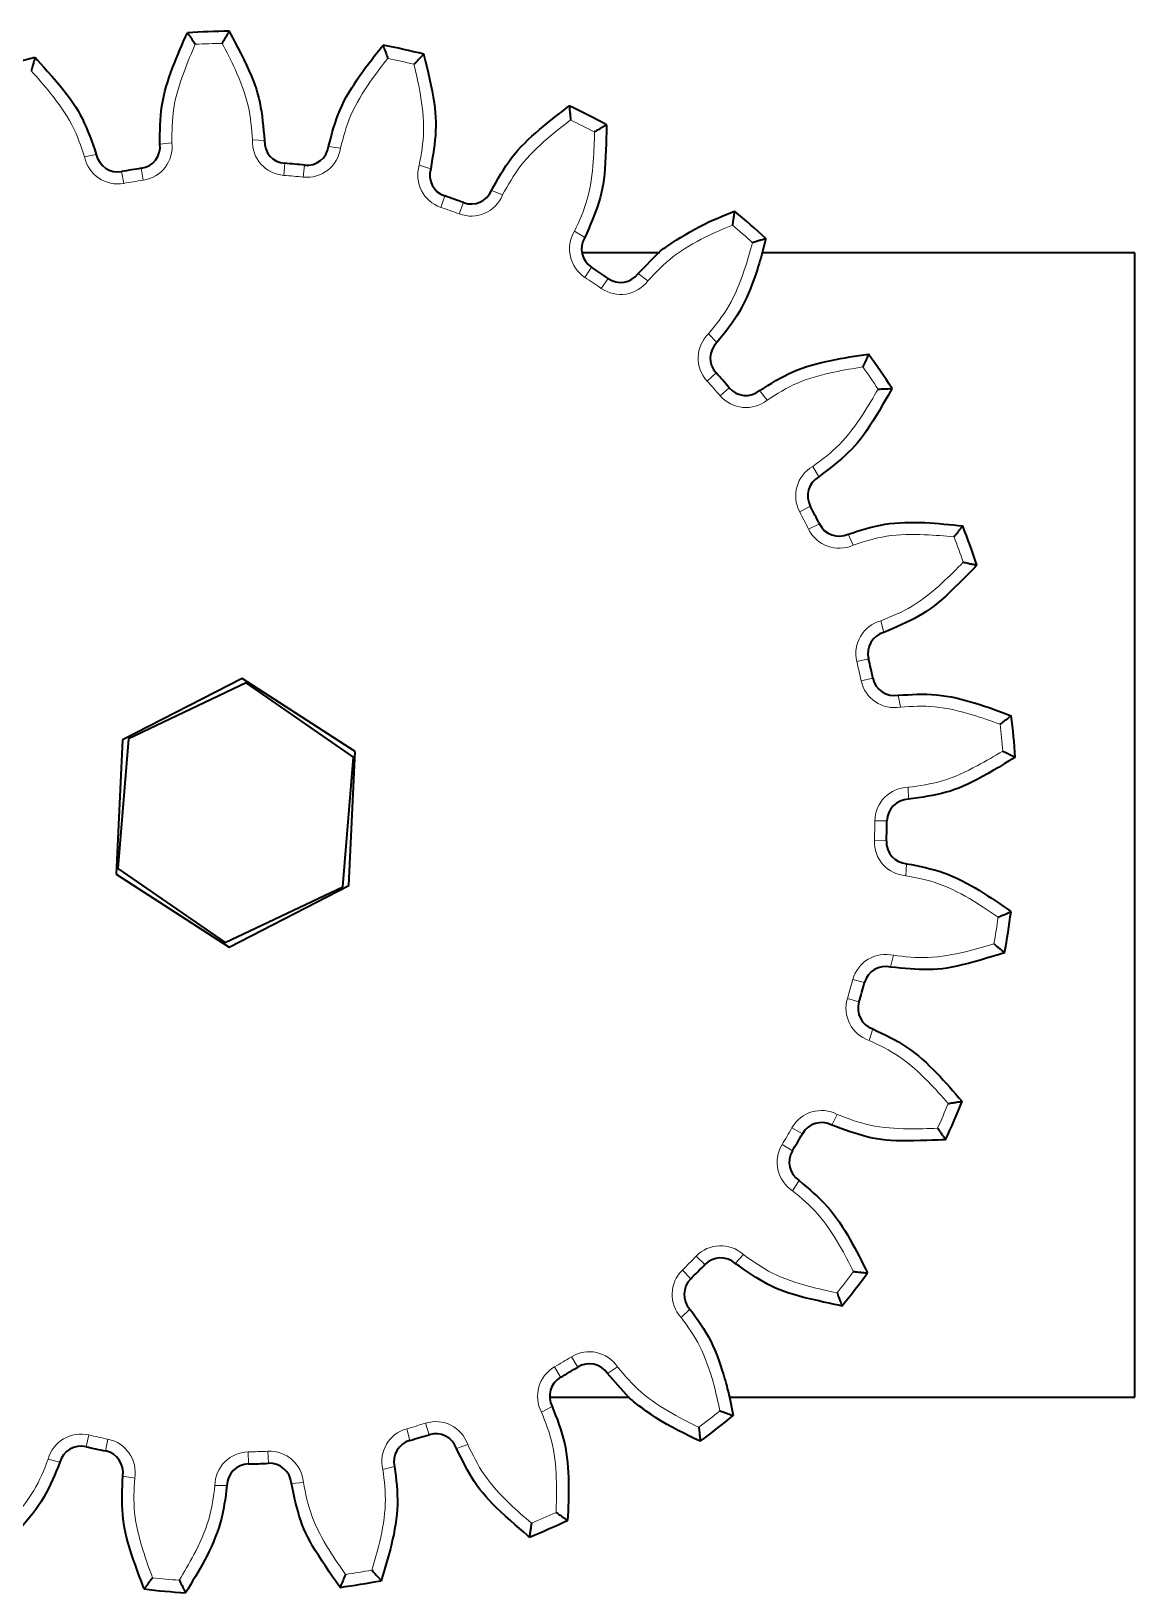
# Model space of a CAD drawing. Header units: inches. Extents: x 0 to 11, y 0 to 8.5.
# Drawn here: x 2.7855 to 3.0904, y 3.56 to 3.9915 of the extents above; entities that cross this region are included whole.
import ezdxf

# ---------------------------------------------------------------- set-up
doc = ezdxf.new("R2010")
doc.units = ezdxf.units.IN
doc.header["$LTSCALE"] = 0.5
doc.header["$MEASUREMENT"] = 0
doc.layers.add('TANGENT_LINES', color=7, linetype='Continuous', lineweight=15)
doc.layers.add('Visible', color=7, linetype='Continuous', lineweight=40)

msp = doc.modelspace()

# ---------------------------------------------------------------- linework, layer by layer
at = {"layer": 'TANGENT_LINES'}
for p, q in [((2.803485131931402, 3.957457783830727), (2.800224124178733, 3.956767175730467)), ((2.821066930513541, 3.960306464688051), (2.824379168734746, 3.960680883006378)), ((2.849939552326252, 3.961316402495758), (2.846609247878178, 3.961458470768962)), ((2.867677424496243, 3.959703171300044), (2.870978716712286, 3.959242106428899)), ((2.815921407151402, 3.953627909841227), (2.816404055131064, 3.950329703959412)), ((2.855539148082444, 3.955013702052329), (2.855288134193013, 3.95168983335179)), ((2.8610326681612, 3.954514075159069), (2.860679922418459, 3.951199458808405)), ((2.895894121121112, 3.953501050993618), (2.892703775254109, 3.95446686896819)), ((2.810476223952087, 3.952745657148361), (2.811059708657663, 3.949463789279377)), ((2.899750377417578, 3.9460037986377), (2.898680637058977, 3.942846780000394)), ((2.912673531135185, 3.947527272993943), (2.915756445014829, 3.946259695334858)), ((2.904947056305474, 3.944153685553518), (2.903781081152653, 3.941030928269623)), ((2.938461343749521, 3.934502796602042), (2.935611417627683, 3.936231678382609)), ((2.940331957820833, 3.92628207227212), (2.938510706714025, 3.923490270789733)), ((2.944905269071295, 3.923197722406335), (2.942999327015404, 3.920463038514055)), ((2.953227979566138, 3.924543826240143), (2.95589880429216, 3.922549382359263)), ((2.974966565062441, 3.905515369515143), (2.972636130025299, 3.907898683101051)), ((2.974733999346863, 3.897087711554576), (2.972275673396979, 3.894836546381773)), ((2.978396584994561, 3.8929629259527), (2.975870433384535, 3.89078814569845)), ((2.986792584645356, 3.892196965525389), (2.988883502477614, 3.889600973666801)), ((3.001451513599647, 3.871248149418521), (3.003116027747969, 3.86836015638509)), ((2.99785396007229, 3.858686025662094), (3.000794895204727, 3.860255105538299)), ((3.000328987755402, 3.853870832475036), (3.003316621523368, 3.855349059649599)), ((3.012637989674965, 3.849484738951391), (3.01125835879373, 3.852519163071822)), ((3.020246991825183, 3.828582965157529), (3.021140997539091, 3.82537175590016)), ((3.013638388917789, 3.817310178799827), (3.016877143462405, 3.818098582320141)), ((3.014838169204612, 3.812030749406019), (3.01809956111313, 3.812719541050978)), ((3.025669684090712, 3.804721328777393), (3.025088027442694, 3.808003521132349)), ((3.027841575680062, 3.782583940756764), (3.027908899292628, 3.779251287363099)), ((3.018637166218046, 3.77330880242305), (3.021970237315496, 3.773266991294745)), ((3.018486312500674, 3.767896862787687), (3.021816537301571, 3.767752939590791)), ((3.027159756437491, 3.758123392834345), (3.02741262164907, 3.761447121207104)), ((3.023758069529758, 3.736141364091904), (3.022994480850806, 3.73289666943131)), ((3.012536200411066, 3.729446664835258), (3.015754158946121, 3.728577266205297)), ((3.011044191383366, 3.724242267029352), (3.014233998804691, 3.723274672214373)), ((3.017014579989655, 3.71261885081277), (3.018086078609613, 3.715775273125855)), ((3.00825305508378, 3.69217339305865), (3.006706533198291, 3.689220533229804)), ((2.995718837616288, 3.688479785454749), (2.998619487419365, 3.686837426836477)), ((2.992979421692694, 3.683809940932881), (2.995828384402873, 3.682079472040611)), ((2.995871613494767, 3.671066920441884), (2.997694419324117, 3.673857707072854)), ((2.969241774588039, 3.652982263978645), (2.971642857164169, 3.650670140804219)), ((2.982300769423222, 3.653442696979909), (2.980068487988971, 3.650967211025716)), ((2.965427079345897, 3.649140396246612), (2.967756186540099, 3.64675578500177)), ((2.965059347296094, 3.636078462324197), (2.967518926740766, 3.638328257885232)), ((2.934768662572211, 3.62518454023204), (2.936519309072571, 3.622347931703905)), ((2.930118379343054, 3.622412047968846), (2.931781284650411, 3.619523128265933)), ((2.947531890101968, 3.622382867931845), (2.944754111571225, 3.620540299739007)), ((2.926513829398487, 3.609851929961792), (2.929455638036273, 3.611419371523624)), ((2.80141841946311, 3.603578543377412), (2.800653023640656, 3.600334274531265)), ((2.889271897161656, 3.605304336521865), (2.890164114125968, 3.602092629810519)), ((2.894465573979996, 3.606833247430811), (2.89545578484654, 3.603650388095105)), ((2.806706231600769, 3.60241626533078), (2.806040605818648, 3.599150066710168)), ((2.906131073678763, 3.600945509203607), (2.902982336092571, 3.599851634108172)), ((2.790192823205696, 3.596890095626287), (2.793410296995384, 3.596018904760987)), ((2.845454167500016, 3.598892202333645), (2.84551963484807, 3.59555951195837)), ((2.850864900092035, 3.599081464792992), (2.851032456734278, 3.595752345407516)), ((2.88265701645195, 3.594035232837439), (2.885896209626922, 3.594821832282091)), ((2.814092347389743, 3.591636903651819), (2.810806109263023, 3.592195249499485)), ((2.836244593307991, 3.589622192201203), (2.839577640600046, 3.589578524592658)), ((2.860699685711032, 3.590477608885181), (2.857377835832177, 3.590201159082386))]:
    msp.add_line(p, q, dxfattribs=at)
for centre, radius, start, end in [((2.841984398053159, 3.775524792223215), 0.2126666666666666, 91.00347035704365, 93.00320361894518), ((2.841984398053159, 3.775524792223215), 0.2126666666666666, 76.60347035704365, 78.60320361894522), ((2.841984398053159, 3.775524792223215), 0.2126666666666666, 62.20347035704368, 64.20320361894521), ((2.815043726553491, 3.959625596421021), 0.009394898109973434, 278.3253731795263, 6.449387627939509), ((2.855995609167631, 3.961058055683538), 0.009394898109973434, 177.5572863480464, 265.6813007964633), ((2.861674125511994, 3.960541603674848), 0.009394898109973434, 263.925373179525, 352.049387627939), ((2.80941517485038, 3.958713633551227), 0.009394898109973434, 191.957286348046, 280.0813007964617), ((2.90169566756093, 3.951744740529025), 0.009394898109973434, 163.157286348048, 251.2813007964623), ((2.841984398053157, 3.77552479222323), 0.1766666666666509, 98.3253731795266, 100.0813007964625), ((2.841984398053161, 3.775524792223231), 0.1766666666666509, 83.92537317952647, 85.68130079646241), ((2.907067346480506, 3.949832324220933), 0.009394898109973434, 249.5253731795262, 337.6493876279408), ((2.841984398053165, 3.77552479222323), 0.1766666666666509, 69.52537317952644, 71.28130079646242), ((2.943643847288368, 3.931358877930823), 0.009394898109973434, 148.7572863480478, 236.881300796462), ((2.841984398053159, 3.775524792223215), 0.2126666666666666, 47.80347035704365, 49.80320361894522), ((2.841984398053168, 3.775524792223228), 0.1766666666666509, 55.1253731795265, 56.8813007964624), ((2.948371166440987, 3.928170661473342), 0.009394898109973434, 235.1253731795297, 323.2493876279401), ((2.979204389943057, 3.901181386609935), 0.009394898109973434, 134.3572863480464, 222.4813007964613), ((2.841984398053159, 3.775524792223215), 0.2126666666666666, 33.40347035704362, 35.40320361894533), ((2.841984398053171, 3.775524792223226), 0.1766666666666509, 40.72537317952654, 42.48130079646241), ((2.982990314480496, 3.896917697368528), 0.009394898109973434, 220.7253731795288, 308.8493876279414), ((3.006142895847475, 3.863108429331101), 0.009394898109973434, 119.9572863480466, 208.0813007964628), ((2.841984398053174, 3.775524792223222), 0.1766666666666509, 26.32537317952661, 28.08130079646238), ((3.008749542207391, 3.858037170581559), 0.009394898109973434, 206.3253731795284, 294.4493876279419), ((2.841984398053159, 3.775524792223215), 0.2126666666666666, 19.00347035704381, 21.00320361894521), ((3.022766719602752, 3.819532270022694), 0.009394898109973434, 105.5572863480481, 193.6813007964628), ((2.841984398053175, 3.775524792223218), 0.1766666666666509, 11.9253731795265, 13.68130079646243), ((3.024030302607777, 3.813972087603035), 0.009394898109973434, 191.9253731795247, 280.0493876279436), ((2.841984398053159, 3.775524792223215), 0.2126666666666666, 4.603470357043615, 6.603203618945267), ((3.028031325224199, 3.773190959035964), 0.009394898109973434, 91.1572863480469, 179.2813007964637), ((2.841984398053175, 3.775524792223214), 0.1766666666666509, 357.5253731795266, 359.2813007964625), ((3.027872449306993, 3.767491219656535), 0.009394898109973434, 177.5253731795259, 265.6493876279404), ((2.841984398053159, 3.775524792223215), 0.2126666666666666, 350.2034703570436, 352.2032036189453), ((3.021605918178754, 3.726996291371627), 0.009394898109973434, 76.75728634804882, 164.8813007964646), ((2.841984398053174, 3.77552479222321), 0.1766666666666509, 343.1253731795265, 344.8813007964625), ((3.020034566097501, 3.721515130619813), 0.009394898109973434, 163.1253731795274, 251.2493876279386), ((2.841984398053159, 3.775524792223215), 0.2126666666666666, 335.8034703570436, 337.8032036189452), ((3.003894230422077, 3.683850847891136), 0.009394898109973434, 62.35728634804747, 150.4813007964621), ((2.841984398053173, 3.775524792223207), 0.1766666666666509, 328.7253731795266, 330.4813007964624), ((3.001009136007069, 3.678932667255274), 0.009394898109973434, 148.7253731795272, 236.8493876279416), ((2.97600915243495, 3.646465615486213), 0.009394898109973434, 47.95728634804897, 136.0813007964621), ((2.84198439805317, 3.775524792223204), 0.1766666666666509, 314.3253731795265, 316.0813007964624), ((2.971991596778919, 3.642419442343456), 0.009394898109973434, 134.3253731795257, 222.4493876279403), ((2.841984398053159, 3.775524792223215), 0.2126666666666666, 321.4034703570436, 323.4032036189453), ((2.841984398053167, 3.775524792223202), 0.1766666666666509, 299.9253731795265, 301.6813007964624), ((2.939702806221449, 3.617189645802126), 0.009394898109973434, 33.55728634804689, 121.681300796463), ((2.934805227121798, 3.614269716091818), 0.009394898109973434, 119.9253731795271, 208.0493876279393), ((2.841984398053159, 3.775524792223215), 0.2126666666666666, 307.0034703570436, 309.0032036189453), ((2.799261174733384, 3.594434670802137), 0.009394898109973434, 76.72537317952606, 164.8493876279396), ((2.841984398053156, 3.7755247922232), 0.1766666666666509, 256.7253731795266, 258.4813007964624), ((2.891786583403165, 3.596252239328201), 0.009394898109973434, 105.5253731795263, 193.649387627942), ((2.841984398053164, 3.7755247922232), 0.1766666666666509, 285.5253731795265, 287.2813007964623), ((2.897256453039568, 3.597862455683611), 0.009394898109973434, 19.15728634804717, 107.2813007964617), ((2.804830185680051, 3.593210584356505), 0.009394898109973434, 350.3572863480475, 78.48130079646012), ((2.845638685219365, 3.589499116381306), 0.009394898109973434, 91.12537317952766, 179.2493876279391), ((2.84198439805316, 3.775524792223199), 0.1766666666666509, 271.1253731795265, 272.8813007964625), ((2.851337153366492, 3.589698443566247), 0.009394898109973434, 4.757286348048326, 92.88130079646125), ((2.841984398053159, 3.775524792223215), 0.2126666666666666, 292.6034703570436, 294.6032036189453), ((2.841984398053159, 3.775524792223215), 0.2126666666666666, 278.2034703570437, 280.2032036189452), ((2.841984398053159, 3.775524792223215), 0.2126666666666666, 263.8034703570437, 265.8032036189452)]:
    msp.add_arc(centre, radius, start, end, dxfattribs=at)
for points, knots in [([(2.830842410025843, 3.987899383956573), (2.829791787097423, 3.985486973129733), (2.827553179983918, 3.980346746420813), (2.824364670760352, 3.970242045231992), (2.824374411758437, 3.963818026234386), (2.824379168734746, 3.960680883006378)], [0, 0, 0, 0, 0.3115289303550871, 0.6637879877657692, 1, 1, 1, 1]), ([(2.846609247878177, 3.961458470768961), (2.846394792647068, 3.964588278944507), (2.845955646462576, 3.970997277742862), (2.842068887741162, 3.980854492553633), (2.839476590590088, 3.98582573866585), (2.838259973878848, 3.988158843531281)], [0, 0, 0, 0, 0.3362120122342854, 0.6884710696450096, 1, 1, 1, 1]), ([(2.884007869323254, 3.983998145373019), (2.88239031146977, 3.981922804165938), (2.878943711915001, 3.977500786081757), (2.873342438573471, 3.968506492661062), (2.871754284980529, 3.962281873545497), (2.870978716712286, 3.959242106428898)], [0, 0, 0, 0, 0.3115289303551354, 0.663787987765794, 1, 1, 1, 1]), ([(2.800224124178733, 3.956767175730467), (2.79923805481104, 3.959745322379637), (2.797218852023465, 3.965843759480346), (2.791002813335484, 3.974424694173821), (2.787255659331596, 3.978595081361943), (2.785497045285812, 3.980552327175105)], [0, 0, 0, 0, 0.3362120122342632, 0.6884710696449696, 1, 1, 1, 1]), ([(2.892703775254109, 3.95446686896819), (2.893274409170464, 3.957551681311813), (2.894442912758894, 3.963868540842661), (2.893129653349014, 3.974382670711865), (2.891855096614557, 3.979842414071986), (2.89125692174023, 3.982404780430433)], [0, 0, 0, 0, 0.3362120122342376, 0.6884710696449182, 1, 1, 1, 1]), ([(2.93453283936925, 3.966997759299702), (2.932449983699597, 3.965389889032993), (2.9280119542293, 3.961963931232829), (2.920349865373893, 3.954645190114578), (2.917263606720989, 3.94901108659263), (2.915756445014829, 3.946259695334858)], [0, 0, 0, 0, 0.3115289303550701, 0.6637879877657513, 1, 1, 1, 1]), ([(2.935611417627683, 3.936231678382609), (2.936931285663894, 3.939077664789613), (2.939634017647328, 3.944905473536849), (2.940976774467534, 3.955415877016539), (2.941100043236814, 3.961021061869715), (2.941157895726687, 3.96365168681915)], [0, 0, 0, 0, 0.3362120122342062, 0.6884710696448778, 1, 1, 1, 1]), ([(2.979242650477997, 3.937966422516656), (2.976825370474105, 3.936927051592509), (2.971674768801828, 3.934712419604734), (2.962433301654524, 3.929529094209834), (2.958042858923286, 3.924839517726573), (2.955898804292159, 3.922549382359263)], [0, 0, 0, 0, 0.311528930355122, 0.6637879877657943, 1, 1, 1, 1]), ([(2.972636130025299, 3.907898683101051), (2.974622300018515, 3.910327019778678), (2.978689437806482, 3.915299595085533), (2.982603840507446, 3.925145864870523), (2.984117189350337, 3.930544296837997), (2.984827434119705, 3.933077888538086)], [0, 0, 0, 0, 0.3362120122342618, 0.688471069644934, 1, 1, 1, 1]), ([(3.015328020786352, 3.898728280683746), (3.012728203041001, 3.898322716599865), (3.007188660412401, 3.897458563897119), (2.996948490341802, 3.894736341623069), (2.991529731195952, 3.891285955515993), (2.988883502477614, 3.889600973666801)], [0, 0, 0, 0, 0.3115289303550863, 0.6637879877657599, 1, 1, 1, 1]), ([(3.001451513599647, 3.871248149418521), (3.003979187184572, 3.873106255042518), (3.009155177551966, 3.876911151714607), (3.015395269815819, 3.885474610462257), (3.018203609458816, 3.890327086209473), (3.019521619216724, 3.892604449775801)], [0, 0, 0, 0, 0.3362120122342059, 0.6884710696448636, 1, 1, 1, 1]), ([(3.040521573765129, 3.851748810560126), (3.037902574388723, 3.852002536399461), (3.032322160640171, 3.852543160874188), (3.021726715192522, 3.852453088958102), (3.015620120197994, 3.85045869367595), (3.012637989674966, 3.849484738951391)], [0, 0, 0, 0, 0.31152893035499, 0.6637879877657141, 1, 1, 1, 1]), ([(3.020246991825182, 3.828582965157529), (3.023157345974343, 3.829754088117907), (3.029116962410422, 3.832152230503894), (3.037290656290772, 3.83889480460689), (3.041217528425755, 3.842896425236491), (3.04306048777181, 3.844774465540628)], [0, 0, 0, 0, 0.3362120122342316, 0.6884710696448845, 1, 1, 1, 1]), ([(3.053240305825268, 3.799979905032068), (3.050766686180628, 3.800876978266995), (3.045496039231268, 3.802788410495171), (3.035211069211372, 3.805336148486795), (3.028800338190159, 3.80492305922002), (3.025669684090712, 3.804721328777393)], [0, 0, 0, 0, 0.3115289303550307, 0.6637879877657138, 1, 1, 1, 1]), ([(3.027841575680062, 3.782583940756764), (3.030951742138733, 3.782994495090832), (3.03732052002488, 3.783835199084853), (3.046914232274484, 3.788333227814854), (3.051712897083184, 3.79123255678575), (3.053965006103745, 3.792593269648439)], [0, 0, 0, 0, 0.3362120122342336, 0.6884710696449043, 1, 1, 1, 1]), ([(3.052685052255204, 3.746674394826617), (3.050512238961939, 3.748158449046581), (3.04588253294368, 3.751320586711556), (3.03655428084336, 3.75634605086295), (3.030242223602547, 3.757540223529417), (3.027159756437491, 3.758123392834345)], [0, 0, 0, 0, 0.3115289303551543, 0.6637879877658056, 1, 1, 1, 1]), ([(3.023758069529759, 3.736141364091903), (3.026872625100947, 3.73576555316094), (3.033250390699846, 3.734995994239158), (3.043661313094852, 3.736966849908462), (3.04903025281909, 3.738581711718428), (3.05155000322172, 3.739339598546153)], [0, 0, 0, 0, 0.3362120122341234, 0.6884710696447469, 1, 1, 1, 1]), ([(3.038890701678826, 3.695181661193933), (3.037155220587203, 3.697159447814323), (3.033457356956045, 3.701373602177075), (3.025671951161673, 3.708561024093246), (3.01985517747182, 3.711287424432463), (3.017014579989654, 3.71261885081277)], [0, 0, 0, 0, 0.3115289303550869, 0.6637879877657523, 1, 1, 1, 1]), ([(3.00825305508378, 3.69217339305865), (3.011176300786418, 3.691034830445583), (3.017162315629718, 3.688703362825294), (3.027736291627357, 3.688023209323902), (3.033338156038671, 3.688252136266369), (3.035967222638571, 3.688359576242431)], [0, 0, 0, 0, 0.3362120122342684, 0.6884710696449498, 1, 1, 1, 1]), ([(3.012724003874918, 3.648737181965186), (3.011534901644576, 3.651084429378854), (3.009001230772254, 3.656085809622196), (3.003247856962611, 3.664983577150661), (2.998291856107249, 3.669070895402315), (2.995871613494767, 3.671066920441883)], [0, 0, 0, 0, 0.311528930355104, 0.663787987765776, 1, 1, 1, 1]), ([(2.982300769423222, 3.653442696979909), (2.984849026978863, 3.651612922761058), (2.990067167738929, 3.647866041127383), (3.000139795538904, 3.644577615001215), (3.005622598894121, 3.643406222754454), (3.008195787767797, 3.642856465030022)], [0, 0, 0, 0, 0.3362120122341971, 0.688471069644855, 1, 1, 1, 1]), ([(2.975829108700884, 3.610259234581163), (2.975261100998168, 3.612828456600535), (2.97405082274378, 3.618302807609986), (2.970690986554755, 3.628351841293234), (2.966907162294522, 3.633543256219469), (2.965059347296094, 3.636078462324197)], [0, 0, 0, 0, 0.3115289303550407, 0.6637879877657341, 1, 1, 1, 1]), ([(2.947531890101967, 3.622382867931845), (2.949545043116556, 3.619976853550819), (2.953667434818455, 3.615049988256869), (2.96260581417156, 3.609359913413418), (2.967625051771531, 3.606861804860372), (2.969980679998521, 3.605689392735137)], [0, 0, 0, 0, 0.3362120122341666, 0.6884710696448142, 1, 1, 1, 1]), ([(2.930524258110441, 3.582165529987996), (2.930613034948298, 3.584795292944659), (2.930802195545659, 3.590398641113046), (2.93004700784162, 3.600967523206993), (2.92767311177072, 3.606936839115303), (2.926513829398487, 3.609851929961792)], [0, 0, 0, 0, 0.3115289303551515, 0.6637879877657982, 1, 1, 1, 1]), ([(2.906131073678762, 3.600945509203607), (2.907482628344536, 3.598114433392666), (2.910250245956545, 3.592317157504599), (2.917492745614968, 3.58458296227291), (2.921733040301818, 3.580915102761371), (2.923723095097221, 3.579193703200996)], [0, 0, 0, 0, 0.3362120122342836, 0.6884710696449835, 1, 1, 1, 1]), ([(2.774163654943574, 3.573962251270847), (2.776028567094475, 3.575818494036381), (2.780002215007674, 3.579773669720173), (2.78668660451393, 3.58799501475081), (2.789042386682893, 3.593971502460247), (2.790192823205696, 3.596890095626287)], [0, 0, 0, 0, 0.3115289303550824, 0.6637879877657684, 1, 1, 1, 1]), ([(2.814092347389743, 3.591636903651819), (2.813912842598223, 3.588504896580996), (2.813545265440577, 3.582091395041133), (2.81616593930238, 3.571824767274716), (2.818114733066049, 3.566567819938626), (2.819029340814107, 3.564100629795494)], [0, 0, 0, 0, 0.3362120122342344, 0.688471069644912, 1, 1, 1, 1]), ([(2.879656122485771, 3.566221298966689), (2.88039610568898, 3.568746365182482), (2.881972819482074, 3.574126631536705), (2.883869731483854, 3.584551280309762), (2.883054924223, 3.590923423128024), (2.88265701645195, 3.594035232837439)], [0, 0, 0, 0, 0.3115289303550317, 0.6637879877657, 1, 1, 1, 1]), ([(2.82642093386809, 3.563428376191092), (2.827765627570525, 3.565690086469134), (2.830630823832983, 3.570509209086926), (2.835060645583157, 3.580134605517507), (2.8358561244692, 3.586509190077344), (2.836244593307991, 3.589622192201203)], [0, 0, 0, 0, 0.3115289303550484, 0.6637879877657473, 1, 1, 1, 1]), ([(2.860699685711031, 3.590477608885181), (2.861304718877666, 3.587399358549499), (2.862543662806634, 3.581095936232255), (2.867635209880782, 3.571803588543113), (2.870830128344627, 3.567196443175632), (2.872329567246743, 3.565034218045358)], [0, 0, 0, 0, 0.3362120122342336, 0.6884710696449494, 1, 1, 1, 1])]:
    msp.add_open_spline(points, degree=3, knots=knots, dxfattribs=at)
at = {"layer": 'Visible'}
for p, q in [((2.988532671291333, 3.934205615295538), (2.987525509394683, 3.930253780787154)), ((2.959217869471441, 3.930289927726276), (2.937677281022784, 3.930289927726278)), ((2.953227979566138, 3.924543826240143), (2.959053598207062, 3.930497788617867)), ((3.090449854840756, 3.930289927726276), (2.987394800494192, 3.930289927726276)), ((3.090449854840756, 3.614057982670912), (3.090449854840756, 3.930289927726276)), ((2.843807963631252, 3.812646695726316), (2.810747669371686, 3.795664998090861)), ((2.844913831214813, 3.811398292427976), (2.812381185067647, 3.79599854548223)), ((2.875044692312725, 3.79250648985867), (2.843807963631252, 3.812646695726316)), ((2.874516726355264, 3.790924067885073), (2.844913831214813, 3.811398292427976)), ((2.810747669371686, 3.795664998090861), (2.808924103793593, 3.75854309458776)), ((2.812381185067647, 3.79599854548223), (2.809451434060931, 3.760124573993581)), ((2.871586975348549, 3.755050096396424), (2.874516726355264, 3.790924067885073)), ((2.873221126734633, 3.75538458635557), (2.875044692312725, 3.79250648985867)), ((2.809451434060931, 3.760124573993581), (2.839054329201383, 3.739650349450678)), ((2.808924103793593, 3.75854309458776), (2.840160832475067, 3.738402888720114)), ((2.839054329201383, 3.739650349450678), (2.871586975348549, 3.755050096396424)), ((2.840160832475067, 3.738402888720114), (2.873221126734633, 3.75538458635557)), ((2.950662211748157, 3.613900739335428), (2.944754111571225, 3.620540299739006)), ((2.928747361449807, 3.614057982670913), (2.950798270315454, 3.614057982670912)), ((2.978280165582918, 3.614057982670912), (3.090449854840756, 3.614057982670912)), ((2.978420362840905, 3.614090269655055), (2.979465772352889, 3.608926857900313))]:
    msp.add_line(p, q, dxfattribs=at)
for centre, radius, start, end in [((2.841984398053159, 3.775524792223215), 0.216, 90.47625134762478, 93.53042262836411), ((2.841984398053159, 3.775524792223215), 0.216, 76.07625134762482, 79.13042262836414), ((2.841984398053159, 3.775524792223215), 0.216, 104.8762513476247, 107.9304226283641), ((2.841984398053159, 3.775524792223215), 0.216, 61.67625134762474, 64.73042262836414), ((2.80941517485038, 3.958713633551227), 0.0060615647766401, 191.9572863480442, 280.0813007964609), ((2.815043726553491, 3.959625596421021), 0.0060615647766401, 278.3253731795258, 6.449387627937929), ((2.855995609167631, 3.961058055683538), 0.0060615647766401, 177.5572863480469, 265.6813007964615), ((2.861674125511994, 3.960541603674848), 0.0060615647766401, 263.9253731795255, 352.0493876279407), ((2.841984398053157, 3.77552479222323), 0.1799999999999843, 98.32537317952661, 100.0813007964624), ((2.841984398053161, 3.775524792223231), 0.1799999999999843, 83.92537317952642, 85.68130079646235), ((2.90169566756093, 3.951744740529025), 0.0060615647766401, 163.1572863480498, 251.2813007964589), ((2.841984398053165, 3.77552479222323), 0.1799999999999843, 69.52537317952647, 71.28130079646239), ((2.907067346480506, 3.949832324220933), 0.0060615647766401, 249.5253731795267, 337.6493876279435), ((2.841984398053159, 3.775524792223215), 0.216, 47.27625134762471, 50.33042262836418), ((2.943643847288368, 3.931358877930823), 0.0060615647766401, 148.7572863480501, 236.8813007964607), ((2.841984398053168, 3.775524792223228), 0.1799999999999843, 55.1253731795265, 56.88130079646233), ((2.948371166440987, 3.928170661473342), 0.0060615647766401, 235.1253731795289, 323.2493876279412), ((2.979204389943057, 3.901181386609935), 0.0060615647766401, 134.3572863480454, 222.4813007964621), ((2.841984398053159, 3.775524792223215), 0.216, 32.87625134762477, 35.93042262836399), ((2.841984398053171, 3.775524792223226), 0.1799999999999843, 40.72537317952646, 42.48130079646227), ((2.982990314480496, 3.896917697368528), 0.0060615647766401, 220.7253731795266, 308.8493876279417), ((3.006142895847475, 3.863108429331101), 0.0060615647766401, 119.9572863480492, 208.0813007964647), ((2.841984398053174, 3.775524792223222), 0.1799999999999843, 26.32537317952656, 28.08130079646252), ((3.008749542207391, 3.858037170581559), 0.0060615647766401, 206.325373179529, 294.4493876279383), ((2.841984398053159, 3.775524792223215), 0.216, 18.47625134762485, 21.5304226283642), ((3.022766719602752, 3.819532270022694), 0.0060615647766401, 105.5572863480468, 193.6813007964606), ((2.841984398053175, 3.775524792223218), 0.1799999999999843, 11.92537317952656, 13.68130079646237), ((3.024030302607777, 3.813972087603035), 0.0060615647766401, 191.9253731795268, 280.0493876279413), ((2.841984398053159, 3.775524792223215), 0.216, 4.076251347624824, 7.130422628364161), ((3.028031325224199, 3.773190959035964), 0.0060615647766401, 91.1572863480487, 179.2813007964638), ((2.841984398053175, 3.775524792223214), 0.1799999999999843, 357.5253731795266, 359.2813007964625), ((3.027872449306993, 3.767491219656535), 0.0060615647766401, 177.5253731795251, 265.6493876279424), ((2.841984398053159, 3.775524792223215), 0.216, 349.6762513476248, 352.7304226283642), ((3.021605918178754, 3.726996291371627), 0.0060615647766401, 76.75728634804926, 164.8813007964635), ((2.841984398053174, 3.77552479222321), 0.1799999999999843, 343.1253731795267, 344.8813007964624), ((3.020034566097501, 3.721515130619813), 0.0060615647766401, 163.1253731795254, 251.2493876279388), ((2.841984398053159, 3.775524792223215), 0.216, 335.2762513476248, 338.3304226283641), ((3.003894230422077, 3.683850847891136), 0.0060615647766401, 62.35728634804896, 150.4813007964606), ((2.841984398053173, 3.775524792223207), 0.1799999999999843, 328.7253731795266, 330.4813007964625), ((3.001009136007069, 3.678932667255274), 0.0060615647766401, 148.7253731795292, 236.8493876279421), ((2.97600915243495, 3.646465615486213), 0.0060615647766401, 47.95728634804657, 136.0813007964605), ((2.971991596778919, 3.642419442343456), 0.0060615647766401, 134.3253731795233, 222.4493876279434), ((2.84198439805317, 3.775524792223204), 0.1799999999999843, 314.3253731795266, 316.0813007964625), ((2.841984398053159, 3.775524792223215), 0.216, 320.8762513476248, 323.9304226283642), ((2.841984398053167, 3.775524792223202), 0.1799999999999843, 299.9253731795266, 301.6813007964624), ((2.939702806221449, 3.617189645802126), 0.0060615647766401, 33.55728634804501, 121.6813007964657), ((2.934805227121798, 3.614269716091818), 0.0060615647766401, 119.9253731795252, 208.0493876279413), ((2.841984398053159, 3.775524792223215), 0.216, 306.4762513476247, 309.5304226283642), ((2.841984398053164, 3.7755247922232), 0.1799999999999843, 285.5253731795266, 287.2813007964625), ((2.897256453039568, 3.597862455683611), 0.0060615647766401, 19.15728634804734, 107.2813007964623), ((2.799261174733384, 3.594434670802137), 0.0060615647766401, 76.72537317952657, 164.8493876279392), ((2.841984398053156, 3.7755247922232), 0.1799999999999843, 256.7253731795266, 258.4813007964624), ((2.804830185680051, 3.593210584356505), 0.0060615647766401, 350.3572863480457, 78.48130079645816), ((2.891786583403165, 3.596252239328201), 0.0060615647766401, 105.5253731795257, 193.6493876279441), ((2.845638685219365, 3.589499116381306), 0.0060615647766401, 91.12537317952923, 179.2493876279397), ((2.84198439805316, 3.775524792223199), 0.1799999999999843, 271.1253731795265, 272.8813007964624), ((2.851337153366492, 3.589698443566247), 0.0060615647766401, 4.757286348048071, 92.88130079646211), ((2.841984398053159, 3.775524792223215), 0.216, 292.0762513476247, 295.1304226283642), ((2.841984398053159, 3.775524792223215), 0.216, 263.2762513476247, 266.3304226283642), ((2.841984398053159, 3.775524792223215), 0.216, 277.6762513476248, 280.7304226283642)]:
    msp.add_arc(centre, radius, start, end, dxfattribs=at)
for points, knots in [([(2.82106693051354, 3.960306464688051), (2.821070295387042, 3.963820507806814), (2.821077094623518, 3.970921164085173), (2.824384502855406, 3.981538090568294), (2.8272614390606, 3.987947072581721), (2.828683438692047, 3.991114876596487)], [0, 0, 0, 0, 0.3313236010865504, 0.6694895107180793, 1, 1, 1, 1]), ([(2.828683438692047, 3.991114876596487), (2.828712044780502, 3.991072000103519), (2.828788531876078, 3.990957356732379), (2.829069248731658, 3.990536787595935), (2.829509257475248, 3.989879189214006), (2.830019460786147, 3.989118227650746), (2.830805301980989, 3.987954204866826), (2.83083742544359, 3.987906747840533), (2.830842410025843, 3.987899383956573)], [0, 0, 0, 0, 0.09523579449708314, 0.2546419209837225, 0.4547260145565259, 0.6904988570264552, 0.9519748564054589, 1, 1, 1, 1]), ([(2.840188993446028, 3.991517330340385), (2.840163453168343, 3.991472559857232), (2.840095163452208, 3.991352852326115), (2.83984451898111, 3.990913696658222), (2.839451533811241, 3.990226960913837), (2.838995747897044, 3.989432209934202), (2.838293160745097, 3.988216123292998), (2.838264431744121, 3.988166537703388), (2.838259973878848, 3.988158843531281)], [0, 0, 0, 0, 0.09523579449710536, 0.2546419209837474, 0.4547260145565667, 0.690498857026499, 0.9519748564055284, 1, 1, 1, 1]), ([(2.840188993446028, 3.991517330340385), (2.840189055713405, 3.991517233017775), (2.840196310411483, 3.991505894076094), (2.845907530763076, 3.980842982516194), (2.849000218584087, 3.972254693848584), (2.849628581742028, 3.964937572160709), (2.849939552326251, 3.961316402495757)], [0, 0, 0, 0, 0.002853109168339478, 0.3324123600705129, 0.6696176155694029, 1, 1, 1, 1]), ([(2.867677424496243, 3.959703171300044), (2.868554590642753, 3.963105977482346), (2.870327037677374, 3.969981862685173), (2.876170859846882, 3.979442719919668), (2.880551260824637, 3.984934887037601), (2.88271638654578, 3.987649531736166)], [0, 0, 0, 0, 0.3313236010865296, 0.6694895107180405, 1, 1, 1, 1]), ([(2.88271638654578, 3.987649531736166), (2.882733430971165, 3.987600888242159), (2.882779004436951, 3.987470825036169), (2.882946310765223, 3.986993657409381), (2.883208957757612, 3.986247292965063), (2.883513888647997, 3.985383356004805), (2.883985560501852, 3.984060472379055), (2.884004872664291, 3.984006517522221), (2.884007869323254, 3.983998145373019)], [0, 0, 0, 0, 0.09523579449708948, 0.2546419209837338, 0.4547260145565264, 0.690498857026483, 0.9519748564055205, 1, 1, 1, 1]), ([(2.78653023945047, 3.984285028603777), (2.786516635533977, 3.984235313058904), (2.786480261317257, 3.984102383398203), (2.786346704876618, 3.983614691867936), (2.786136850293287, 3.982851799752205), (2.785893030263191, 3.981968667988558), (2.785514944628115, 3.980616060625664), (2.785499449636249, 3.980560888246631), (2.785497045285812, 3.980552327175105)], [0, 0, 0, 0, 0.09523579450231327, 0.2546419209976972, 0.4547260145814562, 0.6904988570643368, 0.9519748564700464, 1, 1, 1, 1]), ([(2.78653023945047, 3.984285028603777), (2.786530323964751, 3.984284949824002), (2.78654017062327, 3.984275771286066), (2.794723720758009, 3.975368177445361), (2.799855066643751, 3.967818825844244), (2.802283382784535, 3.960887852552286), (2.803485131931402, 3.957457783830727)], [0, 0, 0, 0, 0.002853109168294253, 0.3324123600705141, 0.6696176155694072, 1, 1, 1, 1]), ([(2.893960559316089, 3.985178026542102), (2.893924687466789, 3.985141014214781), (2.893828773145256, 3.98504205047768), (2.893476789557624, 3.984679024437881), (2.892925366504733, 3.984111595197277), (2.892286253411712, 3.983455162128685), (2.891303310877527, 3.982452007405082), (2.89126315301626, 3.982411124249962), (2.89125692174023, 3.982404780430433)], [0, 0, 0, 0, 0.09523579449709277, 0.2546419209837312, 0.4547260145565225, 0.6904988570264418, 0.9519748564054502, 1, 1, 1, 1]), ([(2.893960559316089, 3.985178026542102), (2.893960595424073, 3.985177916791794), (2.893964802322339, 3.985165129913773), (2.896844835911713, 3.973416890583429), (2.897704540718082, 3.964329298611832), (2.896493468525009, 3.957085790194181), (2.895894121121112, 3.953501050993618)], [0, 0, 0, 0, 0.002853109168175441, 0.3324123600704789, 0.6696176155693906, 1, 1, 1, 1]), ([(2.912673531135185, 3.947527272993943), (2.914369382979728, 3.950605031412706), (2.917796108446705, 3.956824108384973), (2.925809155714851, 3.9645344359162), (2.931417784761743, 3.968764695079839), (2.934189993760747, 3.970855609352027)], [0, 0, 0, 0, 0.3313236010865664, 0.6694895107180957, 1, 1, 1, 1]), ([(2.934189993760747, 3.970855609352027), (2.93419440555913, 3.970804255306607), (2.934206201846663, 3.970666944615338), (2.934249585175712, 3.9701631606951), (2.934318367340422, 3.969374927011344), (2.934398865880984, 3.968462298990733), (2.934526731516606, 3.967063676166368), (2.934532018924681, 3.967006613661193), (2.93453283936925, 3.966997759299702)], [0, 0, 0, 0, 0.09523579450234412, 0.2546419209977335, 0.4547260145815357, 0.6904988570644257, 0.9519748564701876, 1, 1, 1, 1]), ([(2.94446627181905, 3.965665438980905), (2.944466279498843, 3.965665323698913), (2.944467174262417, 3.965651892331123), (2.944335057987114, 3.953556510314469), (2.94290776136409, 3.944540621864282), (2.939933349939905, 3.937825862990497), (2.938461343749521, 3.934502796602042)], [0, 0, 0, 0, 0.002853109168239649, 0.3324123600705591, 0.6696176155694404, 1, 1, 1, 1]), ([(2.94446627181905, 3.965665438980904), (2.944422322358355, 3.965638510430061), (2.944304810080994, 3.965566508742543), (2.943873603800144, 3.965302422592034), (2.943198390802636, 3.964889953521257), (2.94241610835692, 3.964413084467599), (2.94121457233493, 3.963685893562227), (2.941165508879486, 3.963656281680591), (2.941157895726687, 3.96365168681915)], [0, 0, 0, 0, 0.09523579449706894, 0.2546419209837109, 0.454726014556484, 0.6904988570264315, 0.9519748564054363, 1, 1, 1, 1]), ([(2.959053598207062, 3.930497788617867), (2.959514373993617, 3.930871447276126), (2.960994349735378, 3.932071609624191), (2.97057004183791, 3.938122442473496), (2.976793754440357, 3.940575731983062), (2.979869984288946, 3.94178833335119)], [0, 0, 0, 0, 0.1860891041453675, 0.597703629352062, 1, 1, 1, 1]), ([(2.979869984288946, 3.94178833335119), (2.979861486250809, 3.941737495517899), (2.979838764155959, 3.941601565077078), (2.97975549855167, 3.941102819459877), (2.979626094052325, 3.940322244157999), (2.979477102223724, 3.939418268851798), (2.979253127372932, 3.938031787445067), (2.979244057799368, 3.937975202738393), (2.979242650477997, 3.937966422516656)], [0, 0, 0, 0, 0.0952357944970975, 0.2546419209837394, 0.4547260145565227, 0.6904988570264597, 0.9519748564054602, 1, 1, 1, 1]), ([(2.988532671291333, 3.934205615295538), (2.988483405725493, 3.934190462541059), (2.98835167922087, 3.934149947033953), (2.987868344523294, 3.934001394276812), (2.987111767697062, 3.933769802324533), (2.986235469581748, 3.933502460722254), (2.984890836999154, 3.933096925714117), (2.984835950786882, 3.933080445729394), (2.984827434119705, 3.933077888538086)], [0, 0, 0, 0, 0.09523579449711528, 0.2546419209837518, 0.4547260145565479, 0.6904988570264924, 0.9519748564055456, 1, 1, 1, 1]), ([(2.987525509394683, 3.930253780787154), (2.986966268609963, 3.928351115070111), (2.985675723450805, 3.923960383747013), (2.981622846089107, 3.913576319044366), (2.977170156295995, 3.908183982460654), (2.974966565062441, 3.905515369515143)], [0, 0, 0, 0, 0.2786378283504747, 0.6430051426165005, 1, 1, 1, 1]), ([(2.986792584645356, 3.892196965525389), (2.98976139237133, 3.894077042930471), (2.995760317969629, 3.897876024041123), (3.006496683434909, 3.900772320599883), (3.013449505429074, 3.901777347313282), (3.016886116326237, 3.902274107586751)], [0, 0, 0, 0, 0.3313236010865599, 0.6694895107180824, 1, 1, 1, 1]), ([(3.016886116326237, 3.902274107586751), (3.016865242414571, 3.902226980293622), (3.016809429650123, 3.902100971112763), (3.016604746996643, 3.901638601819995), (3.016285286793846, 3.900914731316922), (3.015916166300657, 3.90007620881839), (3.015354424126981, 3.898788986554785), (3.015331567446475, 3.898736435072053), (3.015328020786352, 3.898728280683746)], [0, 0, 0, 0, 0.09523579450235208, 0.2546419209977536, 0.4547260145815493, 0.6904988570644462, 0.9519748564702312, 1, 1, 1, 1]), ([(3.023390903789215, 3.892775291909293), (3.023390854981546, 3.892775187187146), (3.023385168458055, 3.892762986134183), (3.017442399357288, 3.882227369576351), (3.011848212405955, 3.875014291693094), (3.006006856047589, 3.870563037269004), (3.003116027747968, 3.86836015638509)], [0, 0, 0, 0, 0.002853109168311454, 0.3324123600706189, 0.6696176155694616, 1, 1, 1, 1]), ([(3.019521619216724, 3.892604449775801), (3.019530504264759, 3.892604808619244), (3.019587764531285, 3.892607121209005), (3.020991005464105, 3.892665519063891), (3.021906258215632, 3.892706535158708), (3.022696660366101, 3.892742698218391), (3.023201753783774, 3.892766383466094), (3.023339417654916, 3.89277286705447), (3.023390903789215, 3.892775291909293)], [0, 0, 0, 0, 0.04802514359442933, 0.3095011429734741, 0.5452739854434296, 0.7453580790162405, 0.9047642055028952, 1, 1, 1, 1]), ([(3.01125835879373, 3.852519163071822), (3.014601452203469, 3.853601861929616), (3.021356678706595, 3.855789618932688), (3.032476021172386, 3.855924897493016), (3.039460347458209, 3.855169252926892), (3.042912530160907, 3.854795756186648)], [0, 0, 0, 0, 0.3313236010865985, 0.6694895107181646, 1, 1, 1, 1]), ([(3.040521573765129, 3.851748810560126), (3.040527036914329, 3.851755826744846), (3.040562244532566, 3.851801043000906), (3.041426457702244, 3.852908125212105), (3.041992513661978, 3.853628507450685), (3.042481956708774, 3.854250189708992), (3.04279519544756, 3.854647130314196), (3.042880591960349, 3.854755300614831), (3.042912530160907, 3.854795756186648)], [0, 0, 0, 0, 0.0480251435945102, 0.3095011429735402, 0.5452739854434762, 0.7453580790162692, 0.904764205502912, 1, 1, 1, 1]), ([(3.04685069836524, 3.843977688410598), (3.046850625047616, 3.843977599116463), (3.046842082898236, 3.843967195562905), (3.038465915523772, 3.835240481349992), (3.031253660717611, 3.829645233294069), (3.024488839350276, 3.826786509466646), (3.02114099753909, 3.82537175590016)], [0, 0, 0, 0, 0.002853109168204011, 0.3324123600705309, 0.6696176155694019, 1, 1, 1, 1]), ([(3.04306048777181, 3.844774465540628), (3.043069182920458, 3.84477260348875), (3.043125219368104, 3.84476060337503), (3.044498897862582, 3.844468194724671), (3.045395596553879, 3.844280308119941), (3.046170160154576, 3.84411877002899), (3.046665275415309, 3.844016099536034), (3.046800226725655, 3.843988143817977), (3.04685069836524, 3.843977688410598)], [0, 0, 0, 0, 0.0480251435944505, 0.3095011429734829, 0.5452739854434266, 0.7453580790162424, 0.9047642055028784, 1, 1, 1, 1]), ([(3.025088027442694, 3.808003521132348), (3.028595347682226, 3.808220811491732), (3.035682419365002, 3.808659879568712), (3.04648606965009, 3.806025640081144), (3.053063049320482, 3.803556804162654), (3.056313890493268, 3.80233651858251)], [0, 0, 0, 0, 0.3313236010866051, 0.6694895107181286, 1, 1, 1, 1]), ([(3.053240305825268, 3.799979905032069), (3.053247342193776, 3.799985342160486), (3.053292688525562, 3.800020382086108), (3.054405070999521, 3.800877762198207), (3.055132495048006, 3.801434739911316), (3.055761167432134, 3.801915171342204), (3.056163280314254, 3.802221742021767), (3.056272894798421, 3.802305276704367), (3.056313890493268, 3.80233651858251)], [0, 0, 0, 0, 0.0480251435945469, 0.3095011429735519, 0.5452739854434926, 0.7453580790162744, 0.9047642055029007, 1, 1, 1, 1]), ([(3.05743798984711, 3.790878937692308), (3.057437896626345, 3.790878869436864), (3.057427035585738, 3.790870917076235), (3.047143775339106, 3.784501436756859), (3.038766625172402, 3.7808755885415), (3.031503397401881, 3.779789019442475), (3.027908899292628, 3.779251287363099)], [0, 0, 0, 0, 0.002853109168286456, 0.3324123600705672, 0.6696176155694299, 1, 1, 1, 1]), ([(3.053965006103745, 3.792593269648439), (3.053972965004812, 3.792589303700821), (3.054024256657383, 3.792563744894949), (3.055282059441869, 3.791938902850152), (3.056103861196251, 3.791533919152293), (3.056813917567518, 3.791184829943047), (3.05726794475857, 3.790962254874101), (3.057391704020974, 3.790901616410192), (3.05743798984711, 3.790878937692308)], [0, 0, 0, 0, 0.04802514352986365, 0.3095011429356184, 0.5452739854184968, 0.7453580790022766, 0.9047642054976763, 1, 1, 1, 1]), ([(3.02741262164907, 3.761447121207104), (3.030863790888722, 3.760785349915659), (3.037837400972889, 3.759448140804494), (3.047646525996819, 3.75420990222409), (3.053402903230651, 3.750183000993733), (3.056248140566883, 3.748192601604585)], [0, 0, 0, 0, 0.3313236010865173, 0.669489510718023, 1, 1, 1, 1]), ([(3.052685052255204, 3.746674394826617), (3.052693219722109, 3.746677911263956), (3.052745855490645, 3.746700573171746), (3.054036512186993, 3.747254378839079), (3.05487959759598, 3.747612955068581), (3.055607997519452, 3.747921948398344), (3.056073718313655, 3.748118886188983), (3.056200663288025, 3.74817253646222), (3.056248140566883, 3.748192601604585)], [0, 0, 0, 0, 0.04802514359445375, 0.3095011429735217, 0.545273985443466, 0.7453580790162742, 0.9047642055029149, 1, 1, 1, 1]), ([(3.05155000322172, 3.739339598546153), (3.05155672578823, 3.739333777897846), (3.051600049802754, 3.739296266353495), (3.052662944502047, 3.738378252038133), (3.053358212493076, 3.737781617862223), (3.053959146181661, 3.73726691209358), (3.05434355710483, 3.736938417658797), (3.054448348069681, 3.736848906586735), (3.054487539773683, 3.736815429545597)], [0, 0, 0, 0, 0.04802514359457836, 0.3095011429735766, 0.5452739854434882, 0.7453580790162854, 0.9047642055029036, 1, 1, 1, 1]), ([(3.054487539773683, 3.736815429545597), (3.054487432507181, 3.736815386617585), (3.054474935014481, 3.736810385125959), (3.042930716956139, 3.73319835657388), (3.033915038582879, 3.731769733577403), (3.026609779722281, 3.732523592339387), (3.022994480850807, 3.732896669431309)], [0, 0, 0, 0, 0.002853109168188687, 0.332412360070641, 0.6696176155694983, 1, 1, 1, 1]), ([(3.018086078609613, 3.715775273125855), (3.021264247193547, 3.714276021707646), (3.027686218110378, 3.7112465571747), (3.035884474472459, 3.703733457296358), (3.04045855491765, 3.698401515768348), (3.042719411691437, 3.695766066683995)], [0, 0, 0, 0, 0.3313236010865665, 0.669489510718081, 1, 1, 1, 1]), ([(3.038890701678826, 3.695181661193933), (3.038899487052143, 3.695183035989504), (3.038956104958511, 3.69519189594845), (3.040343939170313, 3.695407329524183), (3.041249711782906, 3.695544973606829), (3.042032071199662, 3.695663113648159), (3.042532136955646, 3.695738044224201), (3.042668436000608, 3.695758439044096), (3.042719411691437, 3.695766066683995)], [0, 0, 0, 0, 0.04802514359449736, 0.3095011429735571, 0.5452739854434866, 0.7453580790162837, 0.9047642055029246, 1, 1, 1, 1]), ([(3.038184735774069, 3.685184173018999), (3.03818462120178, 3.685184158115745), (3.038171272520393, 3.68518242175522), (3.026091462327663, 3.684554802008502), (3.017003743977366, 3.685413169867869), (3.010115470307757, 3.68796008877235), (3.006706533198291, 3.689220533229804)], [0, 0, 0, 0, 0.002853109168193228, 0.3324123600704656, 0.6696176155693646, 1, 1, 1, 1]), ([(3.035967222638571, 3.688359576242431), (3.035972286466922, 3.688352266626187), (3.03600492063613, 3.688305159331697), (3.036806121667416, 3.687151654961327), (3.037331169650111, 3.686400859026949), (3.037785221782304, 3.685752877555297), (3.038075862485519, 3.685339104268134), (3.038155100751101, 3.685226344897775), (3.038184735774069, 3.685184173018999)], [0, 0, 0, 0, 0.04802514359445461, 0.3095011429734942, 0.5452739854434622, 0.7453580790162552, 0.9047642055029036, 1, 1, 1, 1]), ([(2.997694419324117, 3.673857707072853), (3.000399891231717, 3.671615179008349), (3.005866706930148, 3.667083811451818), (3.011938968032073, 3.657767925972144), (3.015043345391963, 3.651465969642193), (3.01657776365736, 3.648351065821108)], [0, 0, 0, 0, 0.3313236010865456, 0.6694895107180677, 1, 1, 1, 1]), ([(3.009553942981084, 3.639229349846558), (3.009553828302004, 3.639229363904486), (3.009540467178688, 3.639231001776989), (2.99768408375238, 3.641627226492529), (2.989095340191296, 3.644718650798289), (2.983056867280643, 3.648898597563583), (2.980068487988971, 3.650967211025716)], [0, 0, 0, 0, 0.002853109168146911, 0.3324123600705171, 0.6696176155694178, 1, 1, 1, 1]), ([(3.012724003874918, 3.648737181965186), (3.012732855137334, 3.648736328735527), (3.012789897670251, 3.648730830041824), (3.014187706669879, 3.648594355042084), (3.015099253461631, 3.648502418293941), (3.015886413852199, 3.648422281873553), (3.016389403599404, 3.64837049707133), (3.016526492544691, 3.648356354956343), (3.01657776365736, 3.648351065821108)], [0, 0, 0, 0, 0.04802514359462407, 0.3095011429736205, 0.5452739854435431, 0.7453580790163084, 0.9047642055029266, 1, 1, 1, 1]), ([(3.008195787767797, 3.642856465030022), (3.008198874679029, 3.642848125735912), (3.008218768478051, 3.642794382615845), (3.008707933433921, 3.641477867112349), (3.00902977071254, 3.640620084689294), (3.009308411522986, 3.639879542573607), (3.009487019981962, 3.639406489331448), (3.00953572671663, 3.639277566748732), (3.009553942981084, 3.639229349846558)], [0, 0, 0, 0, 0.04802514359453328, 0.3095011429735556, 0.5452739854434817, 0.7453580790162784, 0.9047642055029139, 1, 1, 1, 1]), ([(2.967518926740766, 3.638328257885232), (2.969564997727213, 3.63556472907415), (2.973699394006617, 3.629980600610257), (2.97714867797787, 3.619347008861154), (2.978051596528545, 3.615614631852339), (2.978420362840905, 3.614090269655055)], [0, 0, 0, 0, 0.3669340319214366, 0.7414457789643377, 1, 1, 1, 1]), ([(2.9703941394026, 3.601838470578216), (2.970394026190266, 3.601838518836812), (2.970380835955716, 3.601844141388584), (2.959953561596429, 3.606612812660387), (2.952224849376178, 3.612549446289573), (2.951005325504566, 3.613604031240948), (2.950662211748157, 3.613900739335428)], [0, 0, 0, 0, 0.003559120676240747, 0.4146689222107894, 0.8353167580247136, 1, 1, 1, 1]), ([(2.929455638036273, 3.611419371523624), (2.930746115007222, 3.608150858168849), (2.933353719153263, 3.601546331960971), (2.934186920062506, 3.590457425188653), (2.933871316064372, 3.583439433560446), (2.93371532068004, 3.57997061089737)], [0, 0, 0, 0, 0.3313236010865258, 0.6694895107180261, 1, 1, 1, 1]), ([(2.975829108700884, 3.610259234581163), (2.975837469695, 3.610256206937842), (2.975891352662228, 3.610236695094676), (2.977211306969662, 3.609756886745544), (2.978071352103121, 3.60944114589065), (2.978813853285211, 3.60916776827455), (2.979288162327948, 3.608992521923638), (2.97941742737095, 3.608944731474864), (2.979465772352889, 3.608926857900313)], [0, 0, 0, 0, 0.04802514352976553, 0.3095011429355614, 0.5452739854184651, 0.7453580790022664, 0.9047642054976762, 1, 1, 1, 1]), ([(2.969980679998521, 3.605689392735137), (2.969981596030649, 3.605680547751681), (2.969987499458927, 3.605623545683924), (2.970133892306182, 3.604226740558192), (2.970232296660874, 3.603315869270804), (2.970318018122684, 3.602529297495733), (2.970373371711069, 3.602026687973551), (2.970388486491553, 3.601889702858495), (2.9703941394026, 3.601838470578216)], [0, 0, 0, 0, 0.04802514359452383, 0.309501142973557, 0.5452739854434744, 0.7453580790162773, 0.9047642055029059, 1, 1, 1, 1]), ([(2.923165879517137, 3.575360941672437), (2.923165785795552, 3.575361009238561), (2.923154866405039, 3.575368881287426), (2.913919428468086, 3.583180565289715), (2.907882360129831, 3.590027259826174), (2.90460451069269, 3.596599231609503), (2.902982336092571, 3.599851634108171)], [0, 0, 0, 0, 0.002853109168265588, 0.3324123600704812, 0.6696176155693773, 1, 1, 1, 1]), ([(2.793410296995384, 3.596018904760987), (2.792113562863915, 3.592752868791316), (2.789493315177479, 3.586153348515211), (2.782509813461751, 3.577499518094709), (2.777475602189904, 3.572599668173784), (2.774987313933714, 3.570177791467196)], [0, 0, 0, 0, 0.3313236010865513, 0.6694895107180866, 1, 1, 1, 1]), ([(2.885896209626922, 3.594821832282091), (2.886333297673412, 3.591335076712435), (2.887216500262741, 3.584289559059399), (2.885265825659281, 3.573341822044301), (2.883214833394962, 3.566622801050967), (2.882201077775809, 3.563301752305099)], [0, 0, 0, 0, 0.3313236010866186, 0.6694895107181291, 1, 1, 1, 1]), ([(2.816694602130716, 3.561010395917975), (2.816694552552094, 3.561010500277339), (2.816688776205706, 3.561022659062846), (2.81235900771745, 3.572317296094509), (2.810367104653147, 3.581225480105786), (2.810660774847914, 3.58856365889007), (2.810806109263023, 3.592195249499485)], [0, 0, 0, 0, 0.002853109168267863, 0.3324123600705445, 0.6696176155694241, 1, 1, 1, 1]), ([(2.839577640600046, 3.589578524592658), (2.839133875872618, 3.586092612483955), (2.838237182038356, 3.579048799171508), (2.833625199981607, 3.568930118493247), (2.829967690838092, 3.562932248934623), (2.828159872978002, 3.559967647812628)], [0, 0, 0, 0, 0.3313236010865692, 0.6694895107181155, 1, 1, 1, 1]), ([(2.870836688586688, 3.561460443647911), (2.870836614612551, 3.561460532398932), (2.870827995973716, 3.561470872674903), (2.863825393115427, 3.571333898278035), (2.859680694072137, 3.57946684915929), (2.858140207223854, 3.586647518370699), (2.857377835832177, 3.590201159082386)], [0, 0, 0, 0, 0.002853109168170808, 0.3324123600704508, 0.6696176155693967, 1, 1, 1, 1]), ([(2.930524258110441, 3.582165529987996), (2.930531603484299, 3.582160518168957), (2.930578941221047, 3.58212821917712), (2.931738103252299, 3.581335225601926), (2.932492606928881, 3.580815519799345), (2.93314379482245, 3.58036607830858), (2.933559620579187, 3.580078381781716), (2.933672939521847, 3.579999945848812), (2.93371532068004, 3.57997061089737)], [0, 0, 0, 0, 0.04802514359456498, 0.309501142973574, 0.5452739854434934, 0.7453580790162705, 0.9047642055028956, 1, 1, 1, 1]), ([(2.923723095097221, 3.579193703200996), (2.923721782692578, 3.579184908291033), (2.923713324816002, 3.579128228925142), (2.923507747153653, 3.577738900580314), (2.923376535476907, 3.576832173821529), (2.923263951395375, 3.576048995584512), (2.923192572043632, 3.575548410587055), (2.923173145152687, 3.575411970218232), (2.923165879517137, 3.575360941672437)], [0, 0, 0, 0, 0.04802514359446589, 0.3095011429735152, 0.54527398544346, 0.7453580790162619, 0.9047642055029038, 1, 1, 1, 1]), ([(2.872329567246743, 3.565034218045358), (2.872326108868539, 3.565026025825427), (2.872303821126601, 3.564973230534412), (2.871759190155236, 3.563678675579987), (2.871406606959265, 3.562833066326767), (2.871102791406287, 3.562102491596763), (2.870909164141603, 3.561635384720442), (2.870856416242233, 3.56150806214802), (2.870836688586688, 3.561460443647911)], [0, 0, 0, 0, 0.04802514359456042, 0.3095011429735578, 0.5452739854434832, 0.7453580790162689, 0.9047642055028975, 1, 1, 1, 1]), ([(2.879656122485771, 3.566221298966689), (2.879661990702492, 3.566214617882965), (2.879699808804556, 3.566171561206941), (2.880625344146309, 3.565115209108366), (2.881226898125053, 3.56442419338505), (2.88174585619987, 3.563826928081409), (2.882077070809004, 3.56344485840945), (2.882167323405398, 3.563340705410548), (2.882201077775809, 3.563301752305099)], [0, 0, 0, 0, 0.04802514359443318, 0.3095011429734888, 0.5452739854434411, 0.7453580790162394, 0.904764205502888, 1, 1, 1, 1]), ([(2.819029340814107, 3.564100629795494), (2.819023953764964, 3.564093555012902), (2.818989236578457, 3.564047961119067), (2.818139773465019, 3.56292952120387), (2.817587972848735, 3.562198162195529), (2.817112015672863, 3.56156609566969), (2.816808306808388, 3.561161816957445), (2.816725552245105, 3.561051612326907), (2.816694602130716, 3.561010395917975)], [0, 0, 0, 0, 0.04802514359469055, 0.3095011429736499, 0.545273985443557, 0.7453580790163125, 0.904764205502918, 1, 1, 1, 1]), ([(2.82642093386809, 3.563428376191092), (2.826424956206033, 3.563420445639745), (2.826450878422977, 3.563369336688838), (2.827084632285828, 3.562116000554229), (2.827495438717888, 3.561297093969452), (2.827849558929517, 3.560589533228549), (2.828075350959036, 3.560137097254139), (2.828136866306607, 3.560013771505208), (2.828159872978002, 3.559967647812628)], [0, 0, 0, 0, 0.04802514359446231, 0.3095011429735003, 0.5452739854434413, 0.7453580790162493, 0.9047642055028947, 1, 1, 1, 1])]:
    msp.add_open_spline(points, degree=3, knots=knots, dxfattribs=at)

doc.saveas('drawing.dxf')
